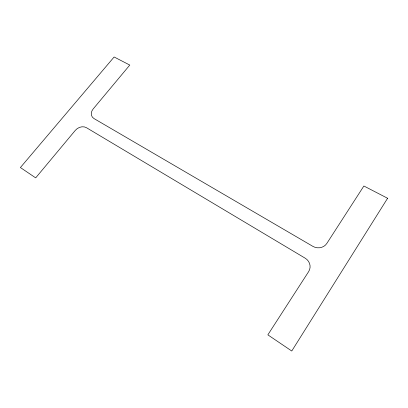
<?xml version="1.0" encoding="UTF-8"?>
<svg xmlns="http://www.w3.org/2000/svg" width="408" height="408" viewBox="0 0 408 408"><rect width="100%" height="100%" fill="white"/><g stroke="black" fill="none" stroke-linecap="round" stroke-linejoin="round"><path stroke-width="0.61" d="M387.6 198.263L291.761 351.013L267.847 334.846L308.637 271.626A10.266 9.7 14.2 0 0 305.143 258.167L86.476 127.709A8.374 6.768 -32.3 0 0 75.317 130.361L35.685 177.873L20.4 167.535L114.128 56.987L129.785 65.071L93.146 108.987A8.242 6.62 -29.4 0 0 94.034 118.59L312.844 246.345A10.169 9.359 10.6 0 0 326.823 243.438L363.875 186.002L387.6 198.263"/></g></svg>
